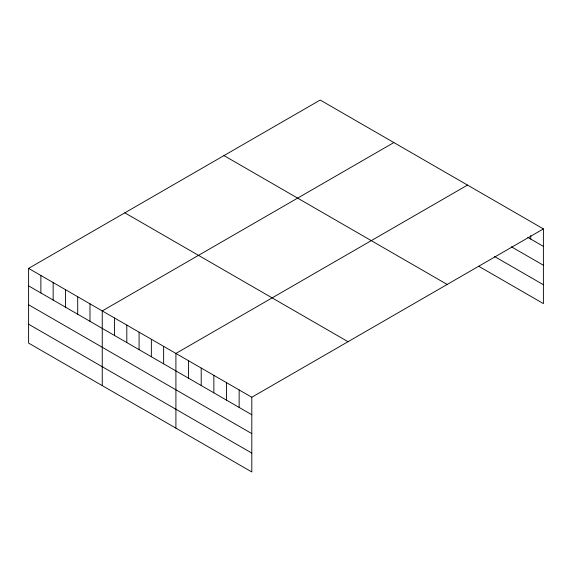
<?xml version="1.0" encoding="UTF-8"?>
<svg xmlns="http://www.w3.org/2000/svg" width="572" height="572" viewBox="0 0 572 572"><rect width="100%" height="100%" fill="white"/><g stroke="black" fill="none" stroke-linecap="round" stroke-linejoin="round"><path stroke-width="0.86" d="M543.4 228.9L251.802 397.254L251.802 471.964L28.6 343.1L28.6 268.39L320.198 100.036L543.4 228.9L543.4 303.61L478.671 266.237M393.858 142.564L102.252 310.918L102.252 385.628M467.51 185.085L175.911 353.439L175.911 428.149M527.777 237.366L543.4 246.382M511.411 246.797L543.4 265.265M494.294 256.378L543.4 284.727M223.974 155.591L447.168 284.456M124.832 212.834L348.026 341.698M28.6 268.39L251.802 397.254M28.6 285.871L251.802 414.736M28.6 304.762L251.802 433.619M28.6 324.217L251.802 453.081M530.752 235.585L530.752 239.082M239.153 389.954L239.153 407.436M226.505 382.647L226.505 400.135M213.857 375.346L213.857 392.828M201.208 368.046L201.208 385.528M188.56 360.746L188.56 378.228M163.635 346.353L163.635 363.835M151.358 339.267L151.358 356.749M139.082 332.175L139.082 349.664M126.805 325.089L126.805 342.571M114.529 318.003L114.529 335.485M89.983 303.825L89.983 321.314M77.706 296.739L77.706 314.221M65.43 289.654L65.43 307.135M53.153 282.568L53.153 300.05M40.877 275.475L40.877 292.964"/></g></svg>
